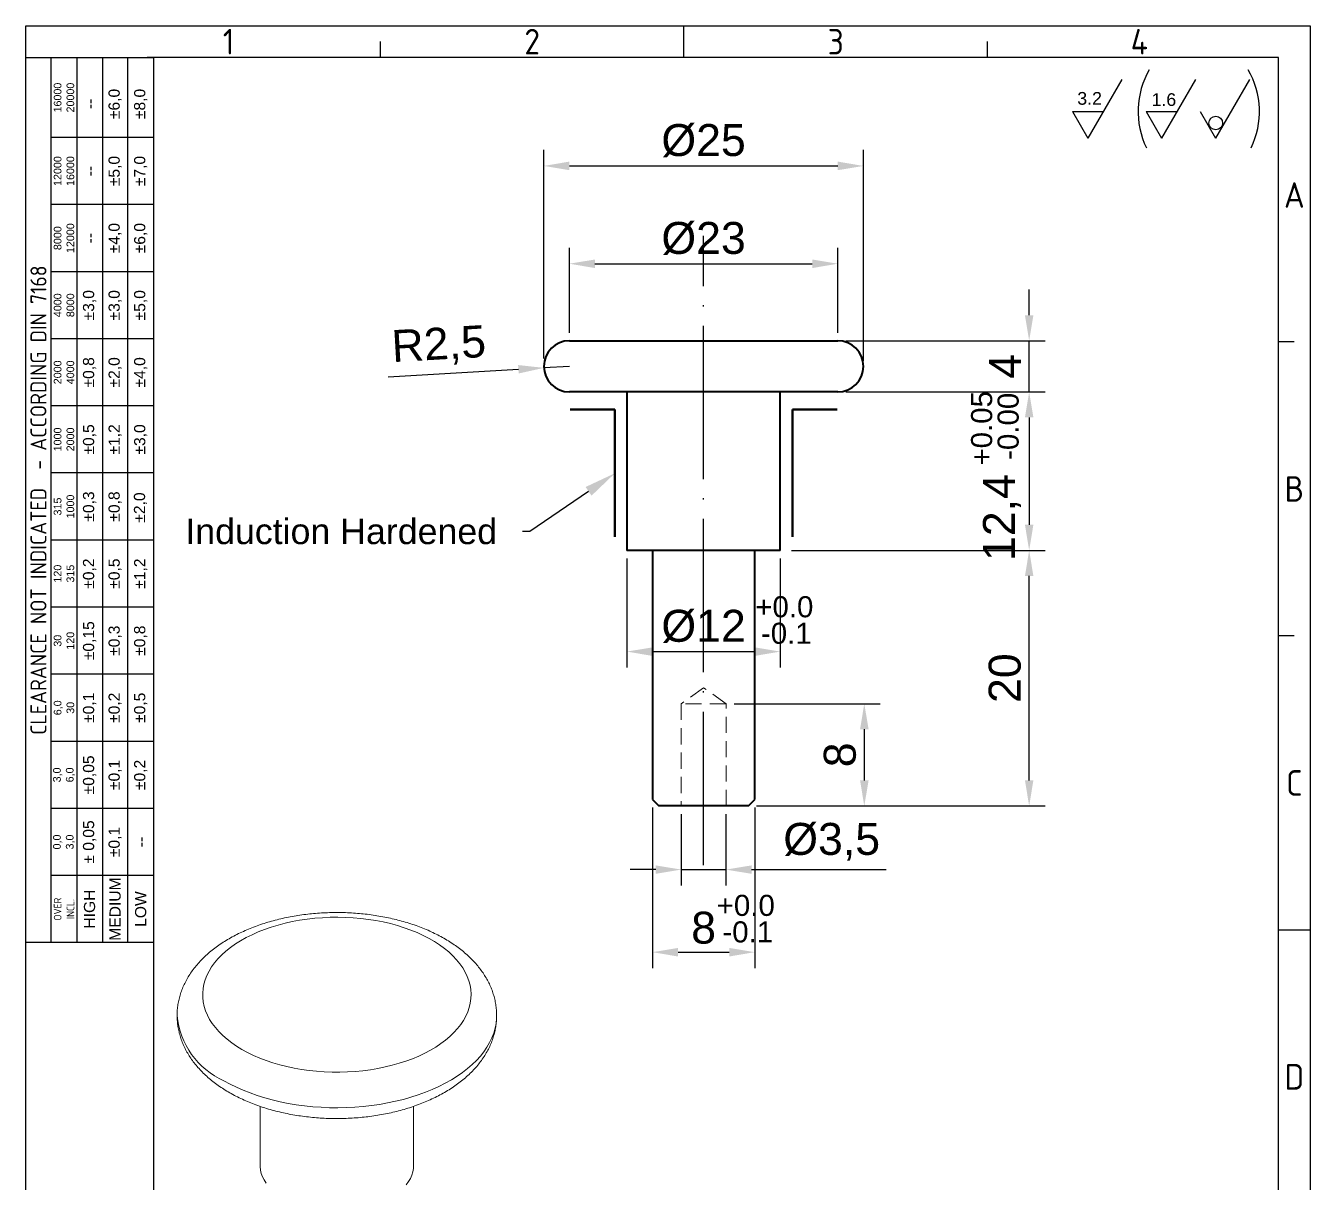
# Model space of a CAD drawing. Header units: millimetres. Extents: x 5006 to 5107, y 1363 to 1504.
# Drawn here: x 5006.1 to 5106.6, y 1413.1 to 1503.6 of the extents above; entities that cross this region are included whole.
import ezdxf
from ezdxf import colors
from ezdxf.entities.mleader import LeaderData, LeaderLine
from ezdxf.enums import TextEntityAlignment as Align
from ezdxf.math import Vec2, Vec3

# ---------------------------------------------------------------- set-up
doc = ezdxf.new("R2010")
doc.units = ezdxf.units.MM
doc.linetypes.add('ACAD_ISO04W100', pattern=[30, 24, -3, 0, -3])
doc.linetypes.add('HIDDEN', pattern=[1.905, 1.27, -0.635])
for name, color, linetype, lineweight in [('AM_0', 7, 'Continuous', 40), ('AM_4', 1, 'ACAD_ISO04W100', 25), ('AM_5', 3, 'Continuous', 25)]:
    doc.layers.add(name, color=color, linetype=linetype, lineweight=lineweight)
doc.styles.add('ACISOTS', font='isocp.shx', dxfattribs={"height": 1})
doc.styles.get("Standard").update_dxf_attribs({"font": 'arial.ttf'})
doc.dimstyles.new('ISO-25', dxfattribs={"dimtxt": 2.5, "dimasz": 2, "dimexe": 1.25, "dimexo": 0.625, "dimtad": 1, "dimtxsty": 'Standard', "dimcen": 2, "dimadec": 0, "dimazin": 0, "dimtfac": 1, "dimtmove": 0, "dimatfit": 3, "dimfxl": 1, "dimarcsym": 0})

# ---------------------------------------------------------------- blocks, each defined once
blk = doc.blocks.new('*D38')
at = {"layer": 'AM_5', "color": 0, "lineweight": -2, "ltscale": 0.25, "transparency": 16777216}
for p, q in [((5046.67, 1477.61), (5046.67, 1493.92)), ((5071.67, 1477.41), (5071.67, 1493.92)), ((5048.67, 1492.67), (5069.67, 1492.67))]:
    blk.add_line(p, q, dxfattribs=at)
at = {"layer": 'AM_5', "color": 0, "ltscale": 0.25, "transparency": 16777216}
for points in [[(5048.67, 1493.01), (5048.67, 1492.34), (5046.67, 1492.67)], [(5069.67, 1493.01), (5069.67, 1492.34), (5071.67, 1492.67)]]:
    blk.add_solid(points, dxfattribs=at)
at = {"layer": 'Defpoints', "color": 0, "ltscale": 0.25, "transparency": 16777216}
for p in [(5071.67, 1492.67), (5046.67, 1476.99), (5071.67, 1476.79)]:
    blk.add_point(p, dxfattribs=at)
at = {"layer": 'AM_5', "color": 0, "ltscale": 0.25, "transparency": 16777216, "insert": (5059.17, 1494.65), "char_height": 2.5, "attachment_point": 5}
blk.add_mtext('%%C25', dxfattribs=at)
blk = doc.blocks.new('*D39')
at = {"layer": 'AM_5', "color": 0, "lineweight": -2, "ltscale": 0.25, "transparency": 16777216}
for p, q in [((5048.67, 1479.61), (5048.67, 1486.27)), ((5069.67, 1479.61), (5069.67, 1486.27)), ((5050.67, 1485.02), (5067.67, 1485.02))]:
    blk.add_line(p, q, dxfattribs=at)
at = {"layer": 'AM_5', "color": 0, "ltscale": 0.25, "transparency": 16777216}
for points in [[(5050.67, 1485.35), (5050.67, 1484.68), (5048.67, 1485.02)], [(5067.67, 1485.35), (5067.67, 1484.68), (5069.67, 1485.02)]]:
    blk.add_solid(points, dxfattribs=at)
at = {"layer": 'Defpoints', "color": 0, "ltscale": 0.25, "transparency": 16777216}
for p in [(5069.67, 1485.02), (5048.67, 1478.99), (5069.67, 1478.99)]:
    blk.add_point(p, dxfattribs=at)
at = {"layer": 'AM_5', "color": 0, "ltscale": 0.25, "transparency": 16777216, "insert": (5059.17, 1486.99), "char_height": 2.5, "attachment_point": 5}
blk.add_mtext('%%c23', dxfattribs=at)
blk = doc.blocks.new('*D40')
at = {"layer": 'AM_5', "color": 0, "lineweight": -2, "ltscale": 0.25, "transparency": 16777216}
for p, q in [((5053.17, 1461.96), (5053.17, 1453.42)), ((5065.17, 1461.96), (5065.17, 1453.42)), ((5055.17, 1454.67), (5063.17, 1454.67))]:
    blk.add_line(p, q, dxfattribs=at)
at = {"layer": 'AM_5', "color": 0, "ltscale": 0.25, "transparency": 16777216}
for points in [[(5055.17, 1455), (5055.17, 1454.33), (5053.17, 1454.67)], [(5063.17, 1455), (5063.17, 1454.33), (5065.17, 1454.67)]]:
    blk.add_solid(points, dxfattribs=at)
at = {"layer": 'Defpoints', "color": 0, "ltscale": 0.25, "transparency": 16777216}
for p in [(5053.17, 1462.59), (5065.17, 1462.59), (5065.17, 1454.67)]:
    blk.add_point(p, dxfattribs=at)
at = {"layer": 'AM_5', "color": 0, "ltscale": 0.25, "transparency": 16777216, "insert": (5059.17, 1456.64), "char_height": 2.5, "attachment_point": 5}
blk.add_mtext('%%C12', dxfattribs=at)
blk = doc.blocks.new('*D41')
at = {"layer": 'AM_5', "color": 0, "lineweight": -2, "ltscale": 0.25, "transparency": 16777216}
for p, q in [((5055.17, 1442.46), (5055.17, 1429.9)), ((5063.17, 1442.46), (5063.17, 1429.9)), ((5057.17, 1431.15), (5061.17, 1431.15))]:
    blk.add_line(p, q, dxfattribs=at)
at = {"layer": 'AM_5', "color": 0, "ltscale": 0.25, "transparency": 16777216}
for points in [[(5057.17, 1431.48), (5057.17, 1430.81), (5055.17, 1431.15)], [(5061.17, 1431.48), (5061.17, 1430.81), (5063.17, 1431.15)]]:
    blk.add_solid(points, dxfattribs=at)
at = {"layer": 'Defpoints', "color": 0, "ltscale": 0.25, "transparency": 16777216}
for p in [(5055.17, 1443.09), (5063.17, 1443.09), (5063.17, 1431.15)]:
    blk.add_point(p, dxfattribs=at)
at = {"layer": 'AM_5', "color": 0, "ltscale": 0.25, "transparency": 16777216, "insert": (5059.17, 1433.05), "char_height": 2.5, "attachment_point": 5}
blk.add_mtext('8', dxfattribs=at)
blk = doc.blocks.new('*D42')
at = {"layer": 'AM_5', "color": 0, "lineweight": -2, "ltscale": 0.25, "transparency": 16777216}
for p, q in [((5084.64, 1480.99), (5084.64, 1482.99)), ((5070.3, 1478.99), (5085.89, 1478.99)), ((5084.64, 1474.99), (5084.64, 1478.99)), ((5070.3, 1474.99), (5085.89, 1474.99)), ((5084.64, 1472.99), (5084.64, 1470.99))]:
    blk.add_line(p, q, dxfattribs=at)
at = {"layer": 'AM_5', "color": 0, "ltscale": 0.25, "transparency": 16777216}
for points in [[(5084.31, 1480.99), (5084.97, 1480.99), (5084.64, 1478.99)], [(5084.31, 1472.99), (5084.97, 1472.99), (5084.64, 1474.99)]]:
    blk.add_solid(points, dxfattribs=at)
at = {"layer": 'Defpoints', "color": 0, "ltscale": 0.25, "transparency": 16777216}
for p in [(5069.67, 1478.99), (5084.64, 1478.99), (5069.67, 1474.99)]:
    blk.add_point(p, dxfattribs=at)
at = {"layer": 'AM_5', "color": 0, "ltscale": 0.25, "transparency": 16777216, "insert": (5082.76, 1476.99), "char_height": 2.5, "attachment_point": 5, "rotation": 90}
blk.add_mtext('4', dxfattribs=at)
blk = doc.blocks.new('*D43')
at = {"layer": 'AM_5', "color": 0, "lineweight": -2, "ltscale": 0.25, "transparency": 16777216}
for p, q in [((5034.48, 1476.18), (5044.68, 1476.76)), ((5048.67, 1476.99), (5046.68, 1476.87))]:
    blk.add_line(p, q, dxfattribs=at)
at = {"layer": 'AM_5', "color": 0, "ltscale": 0.25, "transparency": 16777216}
blk.add_solid([(5044.66, 1477.09), (5044.7, 1476.43), (5046.68, 1476.87)], dxfattribs=at)
at = {"layer": 'Defpoints', "color": 0, "ltscale": 0.25, "transparency": 16777216}
for p in [(5046.68, 1476.87), (5048.67, 1476.99)]:
    blk.add_point(p, dxfattribs=at)
at = {"layer": 'AM_5', "color": 0, "ltscale": 0.25, "transparency": 16777216, "insert": (5038.46, 1478.54), "char_height": 2.5, "attachment_point": 5, "rotation": 3.2553}
blk.add_mtext('R2,5', dxfattribs=at)
blk = doc.blocks.new('*D44')
at = {"layer": 'AM_5', "color": 0, "lineweight": -2, "ltscale": 0.25, "transparency": 16777216}
for p, q in [((5070.3, 1474.99), (5085.89, 1474.99)), ((5084.64, 1472.99), (5084.64, 1464.59)), ((5066.75, 1462.59), (5085.89, 1462.59))]:
    blk.add_line(p, q, dxfattribs=at)
at = {"layer": 'AM_5', "color": 0, "ltscale": 0.25, "transparency": 16777216}
for points in [[(5084.31, 1472.99), (5084.97, 1472.99), (5084.64, 1474.99)], [(5084.31, 1464.59), (5084.97, 1464.59), (5084.64, 1462.59)]]:
    blk.add_solid(points, dxfattribs=at)
at = {"layer": 'Defpoints', "color": 0, "ltscale": 0.25, "transparency": 16777216}
for p in [(5069.67, 1474.99), (5066.12, 1462.59), (5084.64, 1462.59)]:
    blk.add_point(p, dxfattribs=at)
at = {"layer": 'AM_5', "color": 0, "ltscale": 0.25, "transparency": 16777216, "insert": (5082.51, 1465.16), "char_height": 2.5, "attachment_point": 5, "rotation": 90}
blk.add_mtext('12,4', dxfattribs=at)
blk = doc.blocks.new('*D45')
at = {"layer": 'AM_5', "color": 0, "lineweight": -2, "ltscale": 0.25, "transparency": 16777216}
for p, q in [((5066.05, 1462.59), (5085.89, 1462.59)), ((5084.64, 1444.59), (5084.64, 1460.59)), ((5063.3, 1442.59), (5085.89, 1442.59))]:
    blk.add_line(p, q, dxfattribs=at)
at = {"layer": 'AM_5', "color": 0, "ltscale": 0.25, "transparency": 16777216}
for points in [[(5084.31, 1460.59), (5084.97, 1460.59), (5084.64, 1462.59)], [(5084.31, 1444.59), (5084.97, 1444.59), (5084.64, 1442.59)]]:
    blk.add_solid(points, dxfattribs=at)
at = {"layer": 'Defpoints', "color": 0, "ltscale": 0.25, "transparency": 16777216}
for p in [(5065.42, 1462.59), (5084.64, 1462.59), (5062.67, 1442.59)]:
    blk.add_point(p, dxfattribs=at)
at = {"layer": 'AM_5', "color": 0, "ltscale": 0.25, "transparency": 16777216, "insert": (5082.74, 1452.59), "char_height": 2.5, "attachment_point": 5, "rotation": 90}
blk.add_mtext('20', dxfattribs=at)
blk = doc.blocks.new('*D46')
at = {"layer": 'AM_5', "color": 0, "lineweight": -2, "ltscale": 0.25, "transparency": 16777216}
for p, q in [((5057.42, 1441.96), (5057.42, 1436.36)), ((5060.92, 1441.96), (5060.92, 1436.36)), ((5055.42, 1437.61), (5053.42, 1437.61)), ((5057.42, 1437.61), (5060.92, 1437.61)), ((5062.92, 1437.61), (5073.46, 1437.61))]:
    blk.add_line(p, q, dxfattribs=at)
at = {"layer": 'AM_5', "color": 0, "ltscale": 0.25, "transparency": 16777216}
for points in [[(5055.42, 1437.94), (5055.42, 1437.28), (5057.42, 1437.61)], [(5062.92, 1437.94), (5062.92, 1437.28), (5060.92, 1437.61)]]:
    blk.add_solid(points, dxfattribs=at)
at = {"layer": 'Defpoints', "color": 0, "ltscale": 0.25, "transparency": 16777216}
for p in [(5057.42, 1442.59), (5060.92, 1442.59), (5060.92, 1437.61)]:
    blk.add_point(p, dxfattribs=at)
at = {"layer": 'AM_5', "color": 0, "ltscale": 0.25, "transparency": 16777216, "insert": (5069.19, 1439.78), "char_height": 2.5, "attachment_point": 5}
blk.add_mtext('%%c3,5', dxfattribs=at)
blk = doc.blocks.new('*D47')
at = {"layer": 'AM_5', "color": 0, "lineweight": -2, "ltscale": 0.25, "transparency": 16777216}
for p, q in [((5061.55, 1450.59), (5072.99, 1450.59)), ((5071.74, 1448.59), (5071.74, 1444.59)), ((5063.3, 1442.59), (5072.99, 1442.59))]:
    blk.add_line(p, q, dxfattribs=at)
at = {"layer": 'AM_5', "color": 0, "ltscale": 0.25, "transparency": 16777216}
for points in [[(5071.41, 1448.59), (5072.08, 1448.59), (5071.74, 1450.59)], [(5071.41, 1444.59), (5072.08, 1444.59), (5071.74, 1442.59)]]:
    blk.add_solid(points, dxfattribs=at)
at = {"layer": 'Defpoints', "color": 0, "ltscale": 0.25, "transparency": 16777216}
for p in [(5060.92, 1450.59), (5062.67, 1442.59), (5071.74, 1442.59)]:
    blk.add_point(p, dxfattribs=at)
at = {"layer": 'AM_5', "color": 0, "ltscale": 0.25, "transparency": 16777216, "insert": (5069.84, 1446.59), "char_height": 2.5, "attachment_point": 5, "rotation": 90}
blk.add_mtext('8', dxfattribs=at)

msp = doc.modelspace()

# ---------------------------------------------------------------- linework, layer by layer
at = {"color": 135, "lineweight": 25}
for p, q in [((5006.134, 1363.145), (5006.134, 1503.645)), ((5006.134, 1503.645), (5106.634, 1503.645)), ((5057.634, 1501.145), (5057.634, 1503.645)), ((5106.634, 1503.645), (5106.634, 1363.145)), ((5033.884, 1501.145), (5033.884, 1502.395)), ((5081.384, 1501.145), (5081.384, 1502.395)), ((5008.134, 1431.895), (5008.134, 1501.145)), ((5010.134, 1501.145), (5010.134, 1431.895)), ((5012.134, 1501.145), (5012.134, 1431.895)), ((5014.134, 1431.895), (5014.134, 1501.145)), ((5016.134, 1494.895), (5008.134, 1494.895)), ((5016.134, 1489.645), (5008.134, 1489.645)), ((5016.134, 1484.395), (5008.134, 1484.395)), ((5016.134, 1479.145), (5008.134, 1479.145)), ((5105.384, 1478.895), (5104.134, 1478.895)), ((5016.134, 1473.895), (5008.134, 1473.895)), ((5016.134, 1468.645), (5008.134, 1468.645)), ((5016.134, 1463.395), (5008.134, 1463.395)), ((5016.134, 1458.145), (5008.134, 1458.145)), ((5105.384, 1455.895), (5104.134, 1455.895)), ((5016.134, 1452.895), (5008.134, 1452.895)), ((5016.134, 1447.645), (5008.134, 1447.645)), ((5016.134, 1442.395), (5008.134, 1442.395)), ((5016.134, 1437.145), (5008.134, 1437.145)), ((5104.134, 1432.895), (5106.634, 1432.895))]:
    msp.add_line(p, q, dxfattribs=at)
for p, q in [((5104.134, 1501.145), (5015.634, 1501.145)), ((5016.134, 1501.145), (5016.134, 1365.645)), ((5104.134, 1365.645), (5104.134, 1501.145))]:
    msp.add_line(p, q)
at = {"color": 7, "linetype": 'HIDDEN', "lineweight": 0}
for p, q in [((5059.172, 1451.837), (5057.422, 1450.587)), ((5060.922, 1450.587), (5059.172, 1451.837)), ((5060.922, 1450.587), (5057.422, 1450.587)), ((5057.422, 1450.587), (5057.422, 1442.587)), ((5060.922, 1442.587), (5060.922, 1450.587))]:
    msp.add_line(p, q, dxfattribs=at)
at = {"color": 7, "linetype": 'Continuous', "lineweight": 15}
for p, q in [((5024.479, 1419.084), (5024.479, 1414.432)), ((5036.479, 1414.432), (5036.479, 1419.084))]:
    msp.add_line(p, q, dxfattribs=at)
at = {"color": 135, "lineweight": 25}
msp.add_lwpolyline([(5016.134, 1501.145), (5016.134, 1431.895), (5006.134, 1431.895), (5006.134, 1501.145)], close=True, dxfattribs=at)
at = {"color": 7, "linetype": 'Continuous', "lineweight": 15, "flags": 128}
for points in [[(5023.055, 1423.537), (5023.495, 1423.297), (5023.958, 1423.073), (5024.443, 1422.864), (5024.948, 1422.671), (5025.471, 1422.496), (5026.011, 1422.338), (5026.566, 1422.198), (5027.134, 1422.078), (5027.713, 1421.976), (5028.301, 1421.894), (5028.896, 1421.831), (5029.497, 1421.788), (5030.101, 1421.766), (5030.706, 1421.763), (5031.311, 1421.781), (5031.912, 1421.819), (5032.509, 1421.876), (5033.099, 1421.954), (5033.681, 1422.05), (5034.251, 1422.166), (5034.81, 1422.301), (5035.354, 1422.455), (5035.881, 1422.626), (5036.391, 1422.814), (5036.881, 1423.019), (5037.35, 1423.24), (5037.796, 1423.476), (5038.218, 1423.726), (5038.614, 1423.991), (5038.983, 1424.268), (5039.323, 1424.556), (5039.635, 1424.856), (5039.916, 1425.165), (5040.165, 1425.484), (5040.383, 1425.81), (5040.567, 1426.142), (5040.718, 1426.481), (5040.835, 1426.823), (5040.918, 1427.169), (5040.966, 1427.518), (5040.979, 1427.867), (5040.957, 1428.216), (5040.901, 1428.564), (5040.809, 1428.909), (5040.684, 1429.251), (5040.524, 1429.588), (5040.332, 1429.919), (5040.106, 1430.243), (5039.848, 1430.56), (5039.56, 1430.867), (5039.241, 1431.164), (5038.893, 1431.449), (5038.517, 1431.723), (5038.115, 1431.984), (5037.687, 1432.231), (5037.235, 1432.464), (5036.761, 1432.681), (5036.265, 1432.881), (5035.751, 1433.065), (5035.219, 1433.232), (5034.671, 1433.381), (5034.11, 1433.511), (5033.536, 1433.622), (5032.952, 1433.714), (5032.36, 1433.787), (5031.762, 1433.839), (5031.16, 1433.872), (5030.555, 1433.885), (5029.95, 1433.877), (5029.347, 1433.849), (5028.747, 1433.802), (5028.153, 1433.734), (5027.567, 1433.647), (5026.991, 1433.541), (5026.426, 1433.415), (5025.875, 1433.271), (5025.339, 1433.109), (5024.82, 1432.929), (5024.32, 1432.732), (5023.84, 1432.519), (5023.382, 1432.291), (5022.948, 1432.047), (5022.539, 1431.79), (5022.157, 1431.519), (5021.802, 1431.236), (5021.475, 1430.942), (5021.179, 1430.637), (5020.914, 1430.323), (5020.68, 1430.001), (5020.479, 1429.671), (5020.311, 1429.336), (5020.177, 1428.995), (5020.077, 1428.651), (5020.012, 1428.303), (5019.982, 1427.954), (5019.986, 1427.605), (5020.025, 1427.256), (5020.099, 1426.91), (5020.208, 1426.566), (5020.35, 1426.226), (5020.526, 1425.892), (5020.736, 1425.564), (5020.977, 1425.244), (5021.25, 1424.932), (5021.554, 1424.63), (5021.888, 1424.339), (5022.25, 1424.059), (5022.639, 1423.791), (5023.055, 1423.537)], [(5024.958, 1413.076), (5024.795, 1413.324), (5024.664, 1413.578), (5024.568, 1413.838), (5024.507, 1414.101), (5024.48, 1414.366), (5024.479, 1414.432)], [(5036.479, 1414.432), (5036.469, 1414.233), (5036.425, 1413.969), (5036.346, 1413.708), (5036.233, 1413.45), (5036.086, 1413.199), (5035.906, 1412.955)]]:
    msp.add_lwpolyline(points, dxfattribs=at)
at = {"color": 8, "linetype": 'Continuous', "lineweight": 15, "flags": 128}
msp.add_lwpolyline([(5042.979, 1426.19), (5042.972, 1425.952), (5042.933, 1425.572), (5042.859, 1425.193), (5042.751, 1424.817), (5042.608, 1424.446), (5042.432, 1424.078), (5042.222, 1423.717), (5041.98, 1423.363), (5041.705, 1423.016), (5041.399, 1422.679), (5041.063, 1422.351), (5040.698, 1422.034), (5040.303, 1421.728), (5039.882, 1421.435), (5039.434, 1421.155), (5038.961, 1420.89), (5038.465, 1420.639), (5037.946, 1420.403), (5037.407, 1420.184), (5036.848, 1419.981), (5036.271, 1419.796), (5035.679, 1419.628), (5035.072, 1419.479), (5034.452, 1419.348), (5033.821, 1419.237), (5033.18, 1419.145), (5032.532, 1419.072), (5031.879, 1419.02), (5031.221, 1418.987), (5030.562, 1418.974), (5029.902, 1418.982), (5029.244, 1419.009), (5028.589, 1419.057), (5027.94, 1419.125), (5027.297, 1419.212), (5026.664, 1419.319), (5026.041, 1419.444), (5025.43, 1419.589), (5024.834, 1419.752), (5024.253, 1419.933), (5023.69, 1420.131), (5023.145, 1420.347), (5022.621, 1420.578), (5022.119, 1420.825), (5021.64, 1421.088)], dxfattribs=at)
at = {"color": 8, "linetype": 'Continuous', "lineweight": 15}
msp.add_arc((5024.161, 1426.761), 6.208, 185.24928, 246.04236, dxfattribs=at)
at = {"color": 7, "linetype": 'Continuous', "lineweight": 15}
for points, knots in [([(5042.978, 1426.19), (5042.978, 1426.204), (5042.983, 1426.356), (5042.963, 1426.646), (5042.916, 1427.059), (5042.835, 1427.467), (5042.724, 1427.872), (5042.582, 1428.271), (5042.411, 1428.665), (5042.209, 1429.053), (5041.978, 1429.433), (5041.716, 1429.805), (5041.425, 1430.168), (5041.104, 1430.522), (5040.755, 1430.864), (5040.379, 1431.195), (5039.975, 1431.511), (5039.547, 1431.814), (5039.095, 1432.101), (5038.62, 1432.372), (5038.125, 1432.626), (5037.612, 1432.862), (5037.081, 1433.081), (5036.535, 1433.282), (5035.975, 1433.464), (5035.402, 1433.628), (5034.817, 1433.773), (5034.223, 1433.899), (5033.62, 1434.007), (5033.01, 1434.095), (5032.395, 1434.164), (5031.775, 1434.213), (5031.152, 1434.244), (5030.528, 1434.255), (5029.904, 1434.247), (5029.281, 1434.219), (5028.66, 1434.173), (5028.044, 1434.107), (5027.434, 1434.022), (5026.83, 1433.917), (5026.234, 1433.794), (5025.648, 1433.652), (5025.073, 1433.491), (5024.511, 1433.312), (5023.961, 1433.114), (5023.427, 1432.897), (5022.909, 1432.663), (5022.409, 1432.41), (5021.928, 1432.139), (5021.468, 1431.851), (5021.03, 1431.546), (5020.616, 1431.225), (5020.228, 1430.888), (5019.868, 1430.536), (5019.536, 1430.172), (5019.235, 1429.795), (5018.965, 1429.408), (5018.727, 1429.013), (5018.521, 1428.611), (5018.349, 1428.202), (5018.209, 1427.79), (5018.102, 1427.375), (5018.028, 1426.959), (5017.986, 1426.565), (5017.983, 1426.309), (5017.981, 1426.194)], [0, 0, 0, 0, 0.0014923, 0.0161889, 0.0308732, 0.0455817, 0.0603552, 0.0752321, 0.090247, 0.1054292, 0.1208011, 0.1363762, 0.1521586, 0.1681418, 0.1843098, 0.2006386, 0.2170987, 0.2336585, 0.2502876, 0.2669583, 0.2836477, 0.3003333, 0.3170035, 0.3336508, 0.3502709, 0.3668623, 0.3834252, 0.399961, 0.4164724, 0.4329626, 0.4494352, 0.4658943, 0.4823441, 0.4987888, 0.5152328, 0.5316801, 0.5481342, 0.5645996, 0.5810808, 0.5975823, 0.6141082, 0.6306627, 0.6472495, 0.6638717, 0.6805315, 0.6972301, 0.7139665, 0.7307376, 0.747537, 0.764354, 0.7811673, 0.797953, 0.8146821, 0.8313212, 0.8478344, 0.864187, 0.8803488, 0.8962981, 0.9120242, 0.927528, 0.9428216, 0.957927, 0.9728738, 0.9876971, 1, 1, 1, 1]), ([(5017.981, 1426.195), (5017.98, 1426.179), (5017.975, 1426.026), (5017.995, 1425.734), (5018.042, 1425.322), (5018.124, 1424.913), (5018.235, 1424.509), (5018.376, 1424.109), (5018.548, 1423.715), (5018.749, 1423.328), (5018.981, 1422.948), (5019.242, 1422.575), (5019.534, 1422.212), (5019.854, 1421.859), (5020.203, 1421.516), (5020.58, 1421.186), (5020.983, 1420.869), (5021.412, 1420.567), (5021.864, 1420.28), (5022.338, 1420.009), (5022.833, 1419.755), (5023.346, 1419.518), (5023.877, 1419.299), (5024.423, 1419.098), (5024.984, 1418.916), (5025.557, 1418.752), (5026.141, 1418.607), (5026.736, 1418.481), (5027.338, 1418.374), (5027.948, 1418.286), (5028.564, 1418.217), (5029.184, 1418.167), (5029.806, 1418.137), (5030.43, 1418.126), (5031.055, 1418.134), (5031.678, 1418.161), (5032.298, 1418.208), (5032.914, 1418.274), (5033.525, 1418.359), (5034.129, 1418.463), (5034.724, 1418.586), (5035.31, 1418.728), (5035.885, 1418.889), (5036.448, 1419.069), (5036.997, 1419.267), (5037.531, 1419.483), (5038.049, 1419.718), (5038.549, 1419.971), (5039.03, 1420.241), (5039.491, 1420.529), (5039.929, 1420.834), (5040.342, 1421.156), (5040.73, 1421.493), (5041.091, 1421.844), (5041.422, 1422.209), (5041.724, 1422.585), (5041.994, 1422.972), (5042.232, 1423.367), (5042.437, 1423.77), (5042.609, 1424.178), (5042.749, 1424.59), (5042.856, 1425.005), (5042.93, 1425.422), (5042.973, 1425.817), (5042.976, 1426.073), (5042.977, 1426.19)], [0, 0, 0, 0, 0.0016351, 0.0163276, 0.0310079, 0.0457123, 0.0604817, 0.0753545, 0.0903652, 0.1055433, 0.1209109, 0.1364817, 0.1522597, 0.1682386, 0.1844021, 0.2007263, 0.2171819, 0.2337372, 0.2503616, 0.2670277, 0.2837125, 0.3003935, 0.3170591, 0.3337018, 0.3503174, 0.3669042, 0.3834624, 0.3999937, 0.4165005, 0.4329862, 0.4494543, 0.4659088, 0.482354, 0.4987942, 0.5152337, 0.5316764, 0.548126, 0.5645868, 0.5810635, 0.5975604, 0.6140818, 0.6306317, 0.6472139, 0.6638315, 0.6804867, 0.6971806, 0.7139124, 0.7306789, 0.7474737, 0.7642861, 0.7810947, 0.7978758, 0.8146003, 0.8312348, 0.8477434, 0.8640914, 0.8802488, 0.8961937, 0.9119155, 0.927415, 0.9427044, 0.9578056, 0.9727482, 0.9875674, 1, 1, 1, 1])]:
    msp.add_open_spline(points, degree=3, knots=knots, dxfattribs=at)
at = {"layer": 'AM_0'}
for p, q in [((5048.672, 1478.987), (5069.672, 1478.987)), ((5069.672, 1474.987), (5048.672, 1474.987)), ((5053.172, 1474.987), (5053.172, 1462.587)), ((5065.172, 1462.587), (5065.172, 1474.987)), ((5065.172, 1462.587), (5053.172, 1462.587)), ((5055.172, 1462.587), (5055.172, 1443.087)), ((5063.172, 1443.087), (5063.172, 1462.587)), ((5055.172, 1443.087), (5055.672, 1442.587)), ((5062.672, 1442.587), (5055.672, 1442.587)), ((5062.672, 1442.587), (5063.172, 1443.087))]:
    msp.add_line(p, q, dxfattribs=at)
at = {"layer": 'AM_0', "lineweight": 50, "ltscale": 0.25}
for p, q in [((5052.231, 1473.607), (5048.738, 1473.607)), ((5052.231, 1463.64), (5052.231, 1473.607)), ((5066.114, 1463.64), (5066.114, 1473.607)), ((5066.114, 1473.607), (5069.607, 1473.607))]:
    msp.add_line(p, q, dxfattribs=at)
at = {"layer": 'AM_0'}
for centre, start, end in [((5048.672, 1476.987), 90, 270), ((5069.672, 1476.987), 270, 90)]:
    msp.add_arc(centre, 2, start, end, dxfattribs=at)
at = {"layer": 'AM_4', "ltscale": 0.5}
msp.add_line((5059.172, 1437.966), (5059.172, 1487.207), dxfattribs=at)
at = {"layer": 'AM_5'}
for p, q in [((5091.897, 1499.447), (5089.239, 1494.843)), ((5097.654, 1499.447), (5094.996, 1494.843)), ((5101.888, 1499.447), (5099.229, 1494.843)), ((5088.03, 1496.936), (5090.447, 1496.936)), ((5088.03, 1496.936), (5089.239, 1494.843)), ((5093.787, 1496.936), (5096.204, 1496.936)), ((5093.787, 1496.936), (5094.996, 1494.843)), ((5098.021, 1496.936), (5099.229, 1494.843))]:
    msp.add_line(p, q, dxfattribs=at)
msp.add_circle((5099.234, 1496.029), 0.536, dxfattribs=at)
for centre, start, end in [((5099.666, 1496.931), 149.81687, 205.95777), ((5096.148, 1496.931), 334.04223, 30.18313)]:
    msp.add_arc(centre, 6.508, start, end, dxfattribs=at)

# ---------------------------------------------------------------- texts
at = {"color": 135, "lineweight": 25, "style": 'ACISOTS'}
for s, p in [('1', (5022.009, 1502.395)), ('2', (5045.759, 1502.395)), ('3', (5069.509, 1502.395)), ('4', (5093.259, 1502.395)), ('A', (5105.384, 1490.395)), ('B', (5105.384, 1467.395)), ('C', (5105.384, 1444.395)), ('D', (5105.384, 1421.395))]:
    msp.add_text(s, height=2, dxfattribs=at).set_placement(p, align=Align.MIDDLE)
at = {"color": 135, "lineweight": 25, "attachment_point": 5, "rotation": 90}
for s, insert, char_height, width in [('16000\\P20000', (5009.134, 1498.02), 0.6, 6.25), ('±6,0', (5013.134, 1497.52), 0.875, 5.25), ('±8,0', (5015.134, 1497.52), 0.875, 5.25), ('--', (5011.134, 1497.52), 0.875, 5.25), ('12000\\P16000', (5009.134, 1492.27), 0.6, 5.25), ('--', (5011.134, 1492.27), 0.875, 5.25), ('±5,0', (5013.134, 1492.27), 0.875, 5.25), ('±7,0', (5015.134, 1492.27), 0.875, 5.25), ('8000\\P12000', (5009.134, 1487.02), 0.6, 5.25), ('±4,0', (5013.134, 1487.02), 0.875, 5.25), ('±6,0', (5015.134, 1487.02), 0.875, 5.25), ('--', (5011.134, 1487.02), 0.875, 5.25), ('{\\Fisocp.shx|c0;CLEARANCE NOT INDICATED  - ACCORDING DIN 7168}', (5007.134, 1466.52), 1.25, 69.25), ('4000\\P8000', (5009.134, 1481.77), 0.6, 5.25), ('±3,0', (5011.134, 1481.77), 0.875, 5.25), ('±3,0', (5013.134, 1481.77), 0.875, 5.25), ('±5,0', (5015.134, 1481.77), 0.875, 5.25), ('2000\\P4000', (5009.134, 1476.52), 0.6, 5.25), ('±0,8', (5011.134, 1476.52), 0.875, 5.25), ('±2,0', (5013.134, 1476.52), 0.875, 5.25), ('±4,0', (5015.134, 1476.52), 0.875, 5.25), ('±0,5', (5011.134, 1471.27), 0.875, 5.25), ('±1,2', (5013.134, 1471.27), 0.875, 5.25), ('±3,0', (5015.134, 1471.27), 0.875, 5.25), ('1000\\P2000', (5009.134, 1471.27), 0.6, 5.25), ('315\\P1000', (5009.134, 1466.02), 0.6, 5.25), ('±0,3', (5011.134, 1466.02), 0.875, 5.25), ('±0,8', (5013.134, 1466.02), 0.875, 5.25), ('±2,0', (5015.118, 1465.941), 0.875, 5.25), ('120\\P315', (5009.134, 1460.77), 0.6, 5.25), ('±0,2', (5011.134, 1460.77), 0.875, 5.25), ('±0,5', (5013.134, 1460.77), 0.875, 5.25), ('±1,2', (5015.134, 1460.77), 0.875, 5.25), ('±0,15', (5011.134, 1455.52), 0.875, 5.25), ('±0,3', (5013.134, 1455.52), 0.875, 5.25), ('±0,8', (5015.134, 1455.52), 0.875, 5.25), ('30\\P120', (5009.134, 1455.52), 0.6, 5.25), ('±0,1', (5011.134, 1450.27), 0.875, 5.25), ('±0,2', (5013.134, 1450.27), 0.875, 5.25), ('±0,5', (5015.134, 1450.27), 0.875, 5.25), ('6,0\\P30', (5009.134, 1450.27), 0.6, 5.25), ('±0,05', (5011.134, 1445.02), 0.875, 5.25), ('3,0\\P6,0', (5009.134, 1445.02), 0.6, 5.25), ('±0,1', (5013.134, 1445.02), 0.875, 5.25), ('±0,2', (5015.134, 1445.02), 0.875, 5.25), ('± 0,05', (5011.134, 1439.77), 0.875, 5.25), ('0,0\\P3,0', (5009.134, 1439.77), 0.6, 5.25), ('\\pt4.79529;±0,1', (5013.134, 1439.77), 0.875, 5.25), ('--', (5015.134, 1439.77), 0.875, 5.25), ('MEDIUM', (5013.134, 1434.52), 0.875, 5.25), ('{\\Fisocp.shx|c0;OVER\\PINCL.}', (5009.134, 1434.52), 0.6, 5.25), ('HIGH', (5011.134, 1434.52), 0.875, 5.25), ('LOW', (5015.134, 1434.52), 0.875, 5.25)]:
    msp.add_mtext(s, dxfattribs=dict(at, insert=insert, char_height=char_height, width=width))
at = {"layer": 'AM_5', "attachment_point": 1}
for s, insert, char_height in [('3.2', (5088.403, 1498.455), 0.9946), ('1.6', (5094.213, 1498.359), 0.9946), ('+0.0', (5063.209, 1459.002), 1.65), ('-0.1', (5063.656, 1456.927), 1.65), ('+0.0', (5060.194, 1435.637), 1.65), ('-0.1', (5060.641, 1433.561), 1.65)]:
    msp.add_mtext_dynamic_manual_height_columns(s, width=18.23779, gutter_width=12.5, heights=[0], dxfattribs=dict(at, insert=insert, char_height=char_height))
at = {"layer": 'AM_5', "char_height": 1.65, "attachment_point": 1, "rotation": 90}
for s, insert in [('+0.05', (5080.093, 1469.225)), ('-0.00', (5082.168, 1469.672))]:
    msp.add_mtext_dynamic_manual_height_columns(s, width=18.23779, gutter_width=12.5, heights=[0], dxfattribs=dict(at, insert=insert))

# ---------------------------------------------------------------- dimensions: what is measured, and where the dimension line sits
at = {"layer": 'AM_5', "ltscale": 0.25}
for base, p1, p2, text, picture, middle in [((5071.672, 1492.674), (5046.672, 1476.987), (5071.672, 1476.787), '%%C25', '*D38', (5059.172, 1494.645)), ((5069.672, 1485.016), (5048.672, 1478.987), (5069.672, 1478.987), '%%c23', '*D39', (5059.172, 1486.988)), ((5065.172, 1454.667), (5053.172, 1462.587), (5065.172, 1462.587), '%%C12', '*D40', (5059.172, 1456.638)), ((5060.922, 1437.608), (5057.422, 1442.587), (5060.922, 1442.587), '%%c3,5', '*D46', (5069.192, 1439.777)), ((5063.172, 1431.148), (5055.172, 1443.087), (5063.172, 1443.087), '8', '*D41', (5059.172, 1433.05))]:
    dim = msp.add_linear_dim(base=base, p1=p1, p2=p2, text=text, dimstyle='ISO-25', dxfattribs=at)
    dim.commit()
    dim.dimension.update_dxf_attribs({"geometry": picture, "text_midpoint": middle})
for base, p1, p2, picture, middle in [((5084.64, 1478.987), (5069.672, 1474.987), (5069.672, 1478.987), '*D42', (5082.765, 1476.987)), ((5084.64, 1462.587), (5062.672, 1442.587), (5065.422, 1462.587), '*D45', (5082.739, 1452.587)), ((5071.742, 1442.587), (5060.922, 1450.587), (5062.672, 1442.587), '*D47', (5069.841, 1446.587))]:
    dim = msp.add_linear_dim(base=base, p1=p1, p2=p2, angle=90, dimstyle='ISO-25', dxfattribs=at)
    dim.commit()
    dim.dimension.update_dxf_attribs({"geometry": picture, "text_midpoint": middle})
dim = msp.add_radius_dim(center=(5048.672, 1476.987), mpoint=(5046.675, 1476.873), text='R2,5', dimstyle='ISO-25', dxfattribs=at)
dim.commit()
dim.dimension.update_dxf_attribs({"geometry": '*D43', "text_midpoint": (5038.461, 1478.537)})
dim = msp.add_linear_dim(base=(5084.64, 1462.587), p1=(5069.672, 1474.987), p2=(5066.122, 1462.587), angle=90, dimstyle='ISO-25', dxfattribs=at)
dim.commit()
dim.dimension.update_dxf_attribs({"geometry": '*D44', "text_midpoint": (5084.64, 1465.157), "dimtype": 160})

# ---------------------------------------------------------------- leaders
ml = msp.add_multileader_mtext('Standard', dxfattribs=at)
ml.set_content('Induction Hardened', color=256)
ml.set_leader_properties()
ml.build(insert=Vec2(0, 0))
ml.multileader.update_dxf_attribs({"arrow_head_size": 2.5})
ctx = ml.context
ctx.base_point, ctx.char_height, ctx.arrow_head_size, ctx.plane_origin = Vec3(5017.085, 1464.062), 2, 2.5, Vec3(5052.036, 1470.236)
ctx.text_align_type = 2
notes = []
notes.append((ctx, [(0, (1, 1, 0), (5045.584, 1464.062), (-1, 0), 0.574, [(0, [(5052.231, 1468.623)], 0, [])])]))
ctx.mtext.insert, ctx.mtext.alignment, ctx.mtext.flow_direction = Vec3(5043.01, 1465.078), 3, 5
for ctx, leaders in notes:
    for number, flags, end, landing, length, lines in leaders:
        leader = LeaderData()
        leader.index, (leader.has_last_leader_line, leader.has_dogleg_vector, leader.attachment_direction) = number, flags
        leader.last_leader_point, leader.dogleg_vector, leader.dogleg_length = Vec3(end), Vec3(landing), length
        for number, points, colour, breaks in lines:
            line = LeaderLine()
            line.index, line.vertices, line.color, line.breaks = number, Vec3.list(points), colors.encode_raw_color(colour), breaks
            leader.lines.append(line)
        ctx.leaders.append(leader)

doc.saveas('drawing.dxf')
